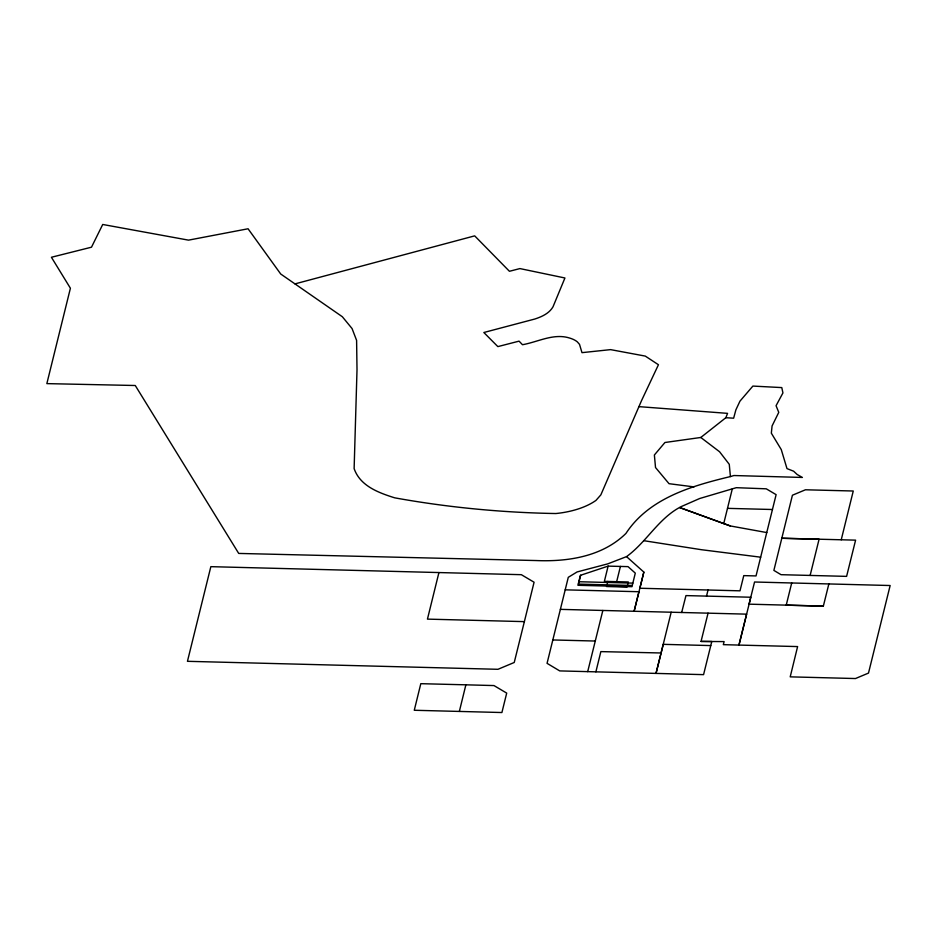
<?xml version="1.0" encoding="UTF-8"?>
<svg xmlns="http://www.w3.org/2000/svg" width="937" height="937" viewBox="0 0 937 937"><rect width="100%" height="100%" fill="white"/><g stroke="black" fill="none" stroke-linecap="round" stroke-linejoin="round"><path stroke-width="1.41" d="M766.794 532.567L730.274 525.938L723.739 523.572L732.301 488.868L736.318 487.685L766.279 488.821L776.117 494.654L756.03 575.927L743.767 575.623L739.996 590.825L639.866 588.249L643.848 572.085L626.537 556.625L607.762 563.863L577.098 571.945L568.29 577.309L547.056 663.337L559.717 670.904L703.57 674.64L711.792 641.517L701.052 641.423L708.056 613.161L746.625 614.145L738.965 645.078L723.329 644.656L724.102 641.599L701.052 641.423M459.353 711.429L465.876 684.818L493.975 685.568L506.706 693.111L501.904 712.53L414.271 710.269L420.807 683.682L465.876 684.818M580.659 575.236L578.48 584.102L632.252 585.484M595.885 671.841L600.851 651.613L661.089 652.984L671.185 612.224L708.056 613.161M438.926 572.554L427.448 619.123L524.369 621.629L534.078 582.228L521.347 574.686L210.848 566.662L187.447 661.311L497.969 669.299L514.237 662.482L524.369 621.629M608.125 566.124L580.39 575.33L577.93 585.297L631.96 586.691L635.298 573.128L628.024 566.627L608.125 566.124L604.377 581.362L628.305 581.971L627.052 587.054L606.555 586.527L607.808 581.444M587.698 671.618L602.842 610.467M616.663 581.678L620.423 566.44M791.706 582.978L786.225 605.161L823.354 606.11L828.858 583.938L890.15 585.52L868.494 673.082L855.481 678.54L790.207 676.854L797.61 646.577L738.965 645.078L750.806 597.232L685.954 595.592L681.679 612.482M810.13 575.423L819.09 539.208L781.821 538.26L855.598 540.145L846.603 576.372L781.025 574.686L773.88 570.399L792.421 495.228L805.445 489.782L853.256 491.011L841.239 539.794M643.848 572.085L634.126 611.252L638.952 591.727L565.21 589.841M661.089 652.984L656.017 673.398L663.244 644.34L710.75 645.581M706.51 596.143L708.032 590.017M694.012 486.9L669.03 483.691L655.525 467.54L654.377 454.995L664.942 442.498L700.806 437.474L725.859 417.703L727.557 413.358L638.917 406.635M732.301 488.868L699.693 498.507L681.316 506.554C658.641 518.02 646.717 541.984 626.537 556.625M294.979 283.888L474.684 235.866L509.435 271.285L519.918 268.579L564.929 277.984L553.006 306.821C549.211 313.438 541.785 316.753 534.84 319.025L483.832 332.506L497.852 346.608L519.075 341.138L522.483 344.722C537.955 342.005 553.626 332.963 569.649 338.058A24.116 11.841 -2.6 0 1 577.344 341.888L579.523 344.371L581.982 352.652L610.584 349.63L645.288 356.095L658.442 364.739L641.552 400.579L600.851 494.865L595.967 500.405A59.172 29.047 -2.6 0 1 555.864 513.535C501.904 512.621 447.827 507.432 394.688 497.828C378.653 492.768 360.101 486.022 354.127 468.605L357.009 369.775L356.599 340.377L352.066 328.559L342.345 316.741L280.713 274.002L248.059 228.769L188.524 240.141L102.719 224.47L91.498 247.192L51.418 257.265L70.404 288.233L46.85 383.62L135.268 385.505L238.712 553.427L536.175 560.549C567.892 561.872 602.362 556.601 625.928 533.446C649.095 498.133 691.658 485.893 730.415 476.57L733.905 475.527L802.4 477.448L797.176 474.509L793.627 471.206L786.986 468.605L781.271 449.596L771.338 433.175L772.076 425.948L778.764 412.362L776.059 405.709L782.934 392.931L781.786 387.59L752.879 386.079L739.972 401.141L735.885 409.856L733.636 418.195L725.859 417.703M727.545 508.358L772.451 509.505M552.83 639.959L595.276 641.037M828.858 583.938L754.554 582.006L749.061 604.166L823.354 606.11M579.066 581.736L632.838 583.119M560.385 609.366L671.185 612.224M760.68 557.187L701.403 549.703L643.696 540.672M730.274 525.938L679.735 507.561L723.739 523.572M700.806 437.474L719.569 451.751L729.267 464.319L730.415 476.57"/></g></svg>
